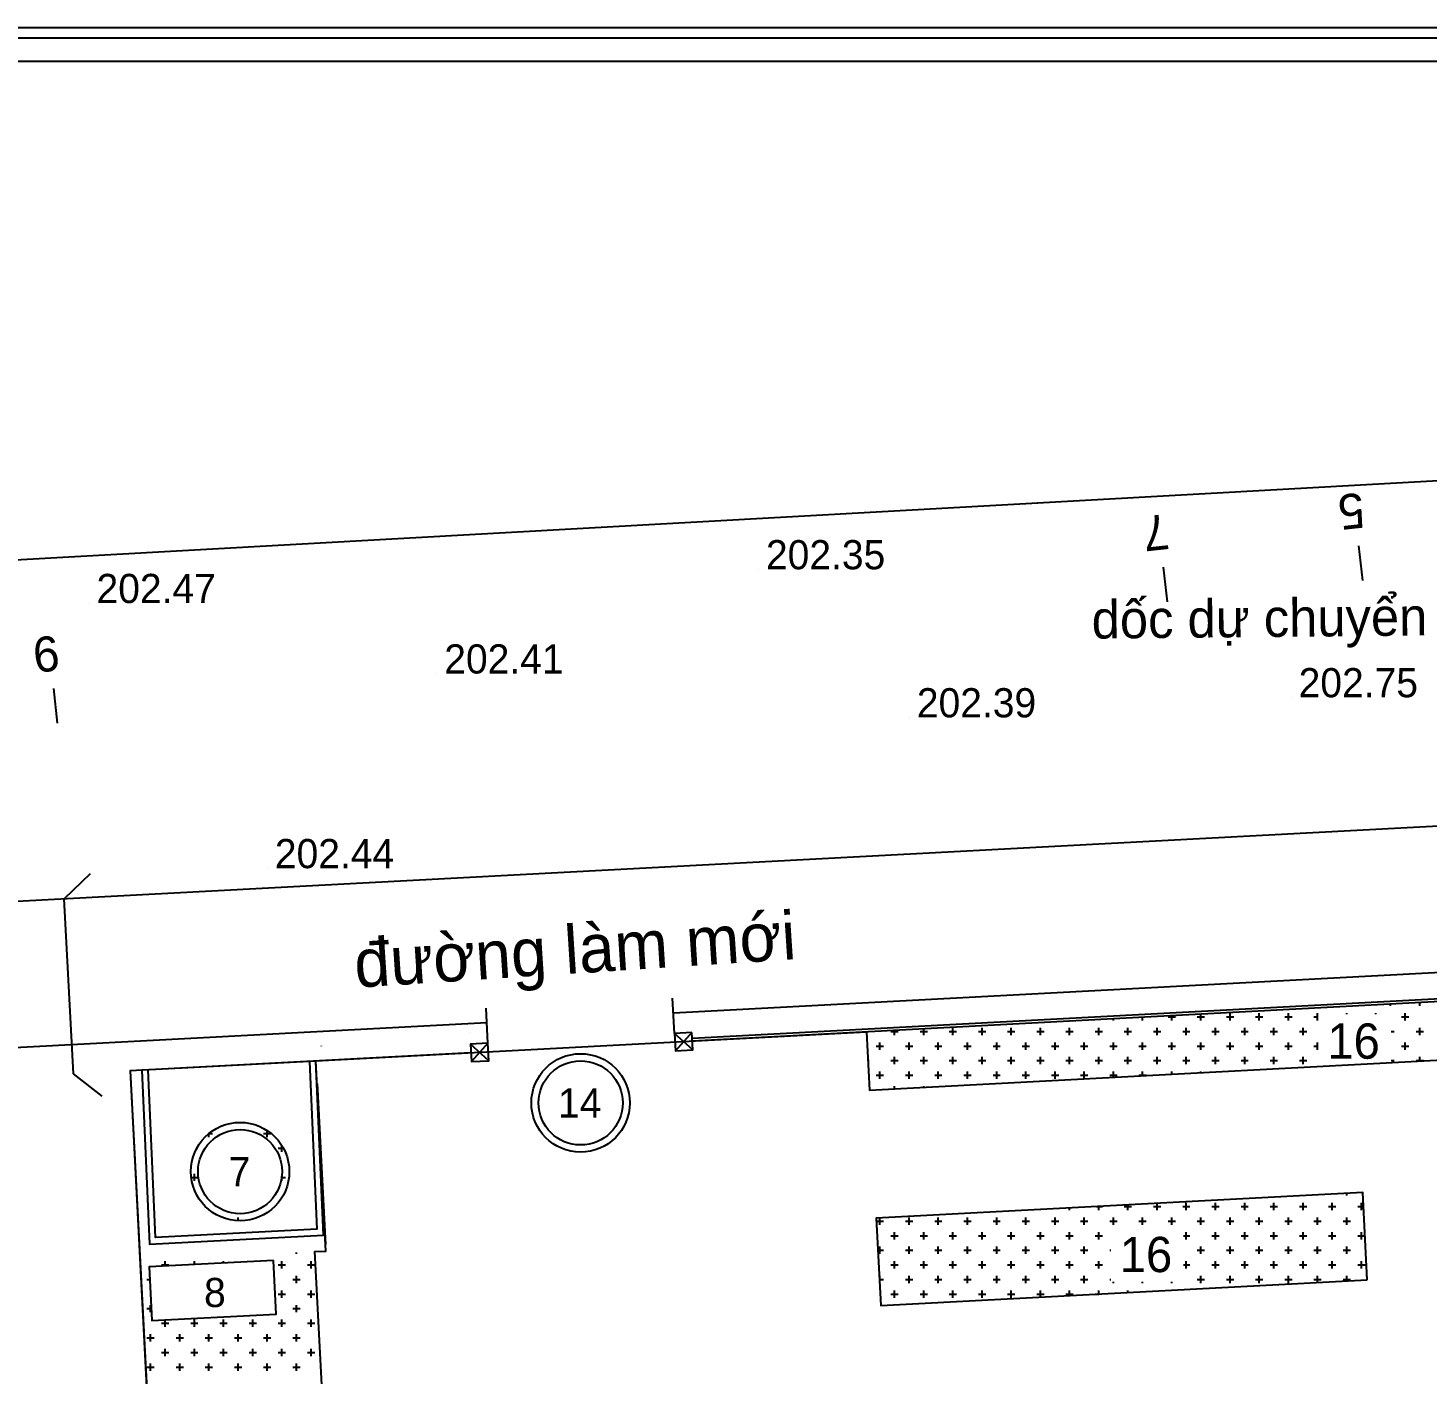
# Model space of a CAD drawing. Extents: x -31423 to 1909503, y -2344077 to 1640342.
# Drawn here: x 40923 to 88875, y -166605 to -120478 of the extents above; entities that cross this region are included whole.
import ezdxf

# ---------------------------------------------------------------- set-up
doc = ezdxf.new("R2010")
doc.units = 0
for name, color, linetype in [('Level 1', 7, 'Continuous'), ('Level 10', 7, 'Continuous'), ('Level 12', 7, 'Continuous'), ('Level 13', 7, 'Continuous'), ('Level 14', 7, 'Continuous'), ('Level 15', 7, 'Continuous'), ('Level 17', 7, 'Continuous'), ('Level 2', 7, 'Continuous'), ('Level 20', 7, 'Continuous'), ('Level 23', 7, 'Continuous'), ('Level 36', 7, 'Continuous'), ('Level 6', 7, 'Continuous')]:
    doc.layers.add(name, color=color, linetype=linetype)

# ---------------------------------------------------------------- blocks, each defined once
blk = doc.blocks.new('KTC')
at = {"layer": 'Level 1'}
for p, q in [((419299, 296306), (11065, 296306)), ((417756, 294763), (12608, 294763))]:
    blk.add_line(p, q, dxfattribs=at)
at = {"layer": 'Level 2'}
blk.add_line((419975, 296983), (0, 296983), dxfattribs=at)
blk = doc.blocks.new('SC6460')
at = {"layer": 'Level 1'}
blk.add_line((0, 0), (0, 0), dxfattribs=at)
blk = doc.blocks.new('A$C450')
at = {"layer": 'Level 23'}
blk.add_lwpolyline([(6000, 6000), (0, 6000), (0, 0), (6000, 0)], close=True, dxfattribs=at)
for points in [[(6000, 6000), (0, 0)], [(6000, 0), (0, 6000)]]:
    blk.add_lwpolyline(points, dxfattribs=at)

msp = doc.modelspace()

# ---------------------------------------------------------------- linework, layer by layer
at = {"layer": 'Level 1'}
for points in [[(149649, -144638), (-437, -152581)], [(43057, -149459), (42164, -150326)], [(63043, -154225), (147114, -149776)], [(42481, -156318), (42164, -150326)], [(7219, -157180), (56652, -154564)], [(43461, -157087), (42481, -156318)]]:
    msp.add_lwpolyline(points, dxfattribs=at)
at = {"layer": 'Level 10'}
for p, q in [((50974, -155364), (50975, -155369)), ((56059, -154903), (56057, -154903))]:
    msp.add_line(p, q, dxfattribs=at)
at = {"layer": 'Level 12'}
for p, q in [((86532, -138222), (86663, -139415)), ((79832, -138955), (79963, -140148)), ((41799, -143113), (41929, -144306))]:
    msp.add_line(p, q, dxfattribs=at)
at = {"layer": 'Level 13'}
for p, q in [((151210, -150563), (63695, -155201)), ((63081, -154933), (63017, -153726)), ((56689, -155269), (56626, -154064)), ((56106, -155600), (44422, -156215)), ((44422, -156215), (46921, -203800))]:
    msp.add_line(p, q, dxfattribs=at)
at = {"layer": 'Level 14'}
for p, q in [((88625, -153990), (88625, -153880)), ((79125, -154490), (79125, -154384)), ((80000, -154365), (80250, -154365)), ((80125, -154490), (80125, -154331)), ((81000, -154365), (81250, -154365)), ((81125, -154490), (81125, -154278)), ((82000, -154365), (82250, -154365)), ((82125, -154490), (82125, -154240)), ((83000, -154365), (83250, -154365)), ((83125, -154490), (83125, -154240)), ((84000, -154365), (84250, -154365)), ((84125, -154490), (84125, -154240)), ((85000, -154365), (85148, -154365)), ((85125, -154490), (85125, -154240)), ((86125, -154275), (86125, -154240)), ((86625, -153990), (86625, -153986)), ((87125, -154275), (87125, -154240)), ((87625, -153990), (87625, -153933)), ((88000, -154365), (88250, -154365)), ((88125, -154490), (88125, -154240)), ((70500, -154865), (70750, -154865)), ((70625, -154990), (70625, -154834)), ((71500, -154865), (71750, -154865)), ((71625, -154990), (71625, -154781)), ((72500, -154865), (72750, -154865)), ((72625, -154990), (72625, -154740)), ((73500, -154865), (73750, -154865)), ((73625, -154990), (73625, -154740)), ((74500, -154865), (74750, -154865)), ((74625, -154990), (74625, -154740)), ((75500, -154865), (75750, -154865)), ((75625, -154990), (75625, -154740)), ((76500, -154865), (76750, -154865)), ((76625, -154990), (76625, -154740)), ((77125, -154490), (77125, -154490)), ((77500, -154865), (77750, -154865)), ((77625, -154990), (77625, -154740)), ((78125, -154490), (78125, -154437)), ((78500, -154865), (78750, -154865)), ((78625, -154990), (78625, -154740)), ((79500, -154865), (79750, -154865)), ((79625, -154990), (79625, -154740)), ((80500, -154865), (80750, -154865)), ((80625, -154990), (80625, -154740)), ((81500, -154865), (81750, -154865)), ((81625, -154990), (81625, -154740)), ((82500, -154865), (82750, -154865)), ((82625, -154990), (82625, -154740)), ((83500, -154865), (83750, -154865)), ((83625, -154990), (83625, -154740)), ((84500, -154865), (84750, -154865)), ((84625, -154990), (84625, -154740)), ((87647, -154865), (87750, -154865)), ((88500, -154865), (88750, -154865)), ((88625, -154990), (88625, -154740)), ((70125, -155490), (70125, -155240)), ((71125, -155490), (71125, -155240)), ((72125, -155490), (72125, -155240)), ((73125, -155490), (73125, -155240)), ((74125, -155490), (74125, -155240)), ((75125, -155490), (75125, -155240)), ((76125, -155490), (76125, -155240)), ((77125, -155490), (77125, -155240)), ((78125, -155490), (78125, -155240)), ((79125, -155490), (79125, -155240)), ((80125, -155490), (80125, -155240)), ((81125, -155490), (81125, -155240)), ((82125, -155490), (82125, -155240)), ((83125, -155490), (83125, -155240)), ((84125, -155490), (84125, -155240)), ((85125, -155490), (85125, -155240)), ((88125, -155490), (88125, -155240)), ((70000, -155365), (70250, -155365)), ((70625, -155990), (70625, -155740)), ((71000, -155365), (71250, -155365)), ((71625, -155990), (71625, -155740)), ((72000, -155365), (72250, -155365)), ((72625, -155990), (72625, -155740)), ((73000, -155365), (73250, -155365)), ((73625, -155990), (73625, -155740)), ((74000, -155365), (74250, -155365)), ((74625, -155990), (74625, -155740)), ((75000, -155365), (75250, -155365)), ((75625, -155990), (75625, -155740)), ((76000, -155365), (76250, -155365)), ((76625, -155990), (76625, -155740)), ((77000, -155365), (77250, -155365)), ((77625, -155990), (77625, -155740)), ((78000, -155365), (78250, -155365)), ((78625, -155990), (78625, -155740)), ((79000, -155365), (79250, -155365)), ((79625, -155990), (79625, -155740)), ((80000, -155365), (80250, -155365)), ((80625, -155990), (80625, -155740)), ((81000, -155365), (81250, -155365)), ((81625, -155990), (81625, -155740)), ((82000, -155365), (82250, -155365)), ((82625, -155990), (82625, -155740)), ((83000, -155365), (83250, -155365)), ((83625, -155990), (83625, -155740)), ((84000, -155365), (84250, -155365)), ((84625, -155990), (84625, -155740)), ((85000, -155365), (85148, -155365)), ((88000, -155365), (88250, -155365)), ((88625, -155883), (88625, -155740)), ((69710, -155865), (69750, -155865)), ((70125, -156490), (70125, -156240)), ((70500, -155865), (70750, -155865)), ((71125, -156490), (71125, -156240)), ((71500, -155865), (71750, -155865)), ((72125, -156490), (72125, -156240)), ((72500, -155865), (72750, -155865)), ((73125, -156490), (73125, -156240)), ((73500, -155865), (73750, -155865)), ((74125, -156490), (74125, -156240)), ((74500, -155865), (74750, -155865)), ((75125, -156490), (75125, -156240)), ((75500, -155865), (75750, -155865)), ((76125, -156490), (76125, -156240)), ((76500, -155865), (76750, -155865)), ((77125, -156490), (77125, -156240)), ((77500, -155865), (77750, -155865)), ((78125, -156440), (78125, -156240)), ((78500, -155865), (78750, -155865)), ((79125, -156387), (79125, -156240)), ((79500, -155865), (79750, -155865)), ((80125, -156334), (80125, -156240)), ((80500, -155865), (80750, -155865)), ((81125, -156281), (81125, -156240)), ((81500, -155865), (81750, -155865)), ((82500, -155865), (82750, -155865)), ((83500, -155865), (83750, -155865)), ((84500, -155865), (84750, -155865)), ((87647, -155865), (87750, -155865)), ((88500, -155865), (88750, -155865)), ((70000, -156365), (70250, -156365)), ((70625, -156837), (70625, -156740)), ((71000, -156365), (71250, -156365)), ((71625, -156784), (71625, -156740)), ((72000, -156365), (72250, -156365)), ((73000, -156365), (73250, -156365)), ((74000, -156365), (74250, -156365)), ((75000, -156365), (75250, -156365)), ((76000, -156365), (76250, -156365)), ((77000, -156365), (77250, -156365)), ((78000, -156365), (78250, -156365)), ((79000, -156365), (79250, -156365)), ((47122, -158365), (47250, -158365)), ((47125, -158490), (47125, -158363)), ((49000, -158365), (49250, -158365)), ((49125, -158490), (49125, -158263)), ((46709, -158865), (46750, -158865)), ((49500, -158865), (49676, -158865)), ((49625, -158990), (49625, -158778)), ((46517, -159865), (46750, -159865)), ((46625, -159990), (46625, -159740)), ((49620, -159865), (49750, -159865)), ((49625, -159990), (49625, -159825)), ((85125, -160490), (85125, -160463)), ((86125, -160490), (86125, -160410)), ((75625, -160990), (75625, -160967)), ((76625, -160990), (76625, -160914)), ((77543, -160865), (77750, -160865)), ((77625, -160990), (77625, -160861)), ((78500, -160865), (78750, -160865)), ((78625, -160990), (78625, -160808)), ((79500, -160865), (79750, -160865)), ((79625, -160990), (79625, -160755)), ((80500, -160865), (80750, -160865)), ((80625, -160990), (80625, -160740)), ((81500, -160865), (81750, -160865)), ((81625, -160990), (81625, -160740)), ((82500, -160865), (82750, -160865)), ((82625, -160990), (82625, -160740)), ((83500, -160865), (83750, -160865)), ((83625, -160990), (83625, -160740)), ((84500, -160865), (84750, -160865)), ((84625, -160990), (84625, -160740)), ((85500, -160865), (85750, -160865)), ((85625, -160990), (85625, -160740)), ((86500, -160865), (86696, -160865)), ((86625, -160990), (86625, -160740)), ((48125, -161355), (48125, -161240)), ((70002, -161365), (70250, -161365)), ((70125, -161490), (70125, -161258)), ((71000, -161365), (71250, -161365)), ((71125, -161490), (71125, -161240)), ((72000, -161365), (72250, -161365)), ((72125, -161490), (72125, -161240)), ((73000, -161365), (73250, -161365)), ((73125, -161490), (73125, -161240)), ((74000, -161365), (74250, -161365)), ((74125, -161490), (74125, -161240)), ((75000, -161365), (75250, -161365)), ((75125, -161490), (75125, -161240)), ((76000, -161365), (76250, -161365)), ((76125, -161490), (76125, -161240)), ((77000, -161365), (77250, -161365)), ((77125, -161490), (77125, -161240)), ((78000, -161365), (78250, -161365)), ((78125, -161490), (78125, -161240)), ((79000, -161365), (79250, -161365)), ((79125, -161490), (79125, -161240)), ((80000, -161365), (80250, -161365)), ((80125, -161490), (80125, -161240)), ((81000, -161365), (81250, -161365)), ((81125, -161490), (81125, -161240)), ((82000, -161365), (82250, -161365)), ((82125, -161490), (82125, -161240)), ((83000, -161365), (83250, -161365)), ((83125, -161490), (83125, -161240)), ((84000, -161365), (84250, -161365)), ((84125, -161490), (84125, -161240)), ((85000, -161365), (85250, -161365)), ((85125, -161490), (85125, -161240)), ((86000, -161365), (86250, -161365)), ((86125, -161490), (86125, -161240)), ((70500, -161865), (70750, -161865)), ((70625, -161990), (70625, -161740)), ((71500, -161865), (71750, -161865)), ((71625, -161990), (71625, -161740)), ((72500, -161865), (72750, -161865)), ((72625, -161990), (72625, -161740)), ((73500, -161865), (73750, -161865)), ((73625, -161990), (73625, -161740)), ((74500, -161865), (74750, -161865)), ((74625, -161990), (74625, -161740)), ((75500, -161865), (75750, -161865)), ((75625, -161990), (75625, -161740)), ((76500, -161865), (76750, -161865)), ((76625, -161990), (76625, -161740)), ((77500, -161865), (77750, -161865)), ((77625, -161990), (77625, -161740)), ((80531, -161865), (80750, -161865)), ((80625, -161990), (80625, -161740)), ((81500, -161865), (81750, -161865)), ((81625, -161990), (81625, -161740)), ((82500, -161865), (82750, -161865)), ((82625, -161990), (82625, -161740)), ((83500, -161865), (83750, -161865)), ((83625, -161990), (83625, -161740)), ((84500, -161865), (84750, -161865)), ((84625, -161990), (84625, -161740)), ((85500, -161865), (85750, -161865)), ((85625, -161990), (85625, -161740)), ((86500, -161865), (86749, -161865)), ((86625, -161990), (86625, -161740)), ((50125, -162490), (50125, -162439)), ((70055, -162365), (70250, -162365)), ((70125, -162490), (70125, -162240)), ((71000, -162365), (71250, -162365)), ((71125, -162490), (71125, -162240)), ((72000, -162365), (72250, -162365)), ((72125, -162490), (72125, -162240)), ((73000, -162365), (73250, -162365)), ((73125, -162490), (73125, -162240)), ((74000, -162365), (74250, -162365)), ((74125, -162490), (74125, -162240)), ((75000, -162365), (75250, -162365)), ((75125, -162490), (75125, -162240)), ((76000, -162365), (76250, -162365)), ((76125, -162490), (76125, -162240)), ((77000, -162365), (77250, -162365)), ((77125, -162490), (77125, -162240)), ((78000, -162365), (78033, -162365)), ((81000, -162365), (81250, -162365)), ((81125, -162490), (81125, -162240)), ((82000, -162365), (82250, -162365)), ((82125, -162490), (82125, -162240)), ((83000, -162365), (83250, -162365)), ((83125, -162490), (83125, -162240)), ((84000, -162365), (84250, -162365)), ((84125, -162490), (84125, -162240)), ((85000, -162365), (85250, -162365)), ((85125, -162490), (85125, -162240)), ((86000, -162365), (86250, -162365)), ((86125, -162490), (86125, -162240)), ((45500, -162865), (45750, -162865)), ((45625, -162905), (45625, -162740)), ((46625, -162855), (46625, -162740)), ((47625, -162805), (47625, -162740)), ((48625, -162754), (48625, -162740)), ((49500, -162865), (49750, -162865)), ((49625, -162990), (49625, -162740)), ((50500, -162865), (50750, -162865)), ((50625, -162990), (50625, -162740)), ((70500, -162865), (70750, -162865)), ((70625, -162990), (70625, -162740)), ((71500, -162865), (71750, -162865)), ((71625, -162990), (71625, -162740)), ((72500, -162865), (72750, -162865)), ((72625, -162990), (72625, -162740)), ((73500, -162865), (73750, -162865)), ((73625, -162990), (73625, -162740)), ((74500, -162865), (74750, -162865)), ((74625, -162990), (74625, -162740)), ((75500, -162865), (75750, -162865)), ((75625, -162990), (75625, -162740)), ((76500, -162865), (76750, -162865)), ((76625, -162990), (76625, -162740)), ((77500, -162865), (77750, -162865)), ((77625, -162990), (77625, -162740)), ((80531, -162865), (80750, -162865)), ((80625, -162990), (80625, -162740)), ((81500, -162865), (81750, -162865)), ((81625, -162990), (81625, -162740)), ((82500, -162865), (82750, -162865)), ((82625, -162990), (82625, -162740)), ((83500, -162865), (83750, -162865)), ((83625, -162990), (83625, -162740)), ((84500, -162865), (84750, -162865)), ((84625, -162990), (84625, -162740)), ((85500, -162865), (85750, -162865)), ((85625, -162990), (85625, -162740)), ((86500, -162865), (86750, -162865)), ((86625, -162990), (86625, -162740)), ((45000, -163365), (45099, -163365)), ((50000, -163365), (50250, -163365)), ((50125, -163490), (50125, -163240)), ((70108, -163365), (70250, -163365)), ((70125, -163490), (70125, -163240)), ((71000, -163365), (71250, -163365)), ((71125, -163490), (71125, -163240)), ((72000, -163365), (72250, -163365)), ((72125, -163490), (72125, -163240)), ((73000, -163365), (73250, -163365)), ((73125, -163490), (73125, -163240)), ((74000, -163365), (74250, -163365)), ((74125, -163490), (74125, -163240)), ((75000, -163365), (75250, -163365)), ((75125, -163490), (75125, -163240)), ((76000, -163365), (76250, -163365)), ((76125, -163490), (76125, -163240)), ((77000, -163365), (77250, -163365)), ((77125, -163490), (77125, -163240)), ((78000, -163365), (78033, -163365)), ((78125, -163490), (78125, -163444)), ((79125, -163490), (79125, -163444)), ((80125, -163490), (80125, -163444)), ((81000, -163365), (81250, -163365)), ((81125, -163490), (81125, -163240)), ((82000, -163365), (82250, -163365)), ((82125, -163490), (82125, -163240)), ((83000, -163365), (83250, -163365)), ((83125, -163490), (83125, -163240)), ((84000, -163365), (84250, -163365)), ((84125, -163490), (84125, -163240)), ((85000, -163365), (85250, -163365)), ((85125, -163467), (85125, -163240)), ((86000, -163365), (86250, -163365)), ((86125, -163414), (86125, -163240)), ((49500, -163865), (49750, -163865)), ((49625, -163990), (49625, -163740)), ((50500, -163865), (50750, -163865)), ((50625, -163990), (50625, -163740)), ((70500, -163865), (70750, -163865)), ((70625, -163990), (70625, -163740)), ((71500, -163865), (71750, -163865)), ((71625, -163990), (71625, -163740)), ((72500, -163865), (72750, -163865)), ((72625, -163990), (72625, -163740)), ((73500, -163865), (73750, -163865)), ((73625, -163990), (73625, -163740)), ((74500, -163865), (74750, -163865)), ((74625, -163990), (74625, -163740)), ((75500, -163865), (75750, -163865)), ((75625, -163971), (75625, -163740)), ((76500, -163865), (76750, -163865)), ((76625, -163918), (76625, -163740)), ((77500, -163865), (77622, -163865)), ((77625, -163865), (77625, -163740)), ((78625, -163812), (78625, -163740)), ((79625, -163759), (79625, -163740)), ((45000, -164365), (45149, -164365)), ((45125, -164490), (45125, -164240)), ((50000, -164365), (50250, -164365)), ((50125, -164490), (50125, -164240)), ((45500, -164865), (45750, -164865)), ((45625, -164990), (45625, -164747)), ((46500, -164865), (46750, -164865)), ((46625, -164990), (46625, -164740)), ((47500, -164865), (47750, -164865)), ((47625, -164990), (47625, -164740)), ((48500, -164865), (48750, -164865)), ((48625, -164990), (48625, -164740)), ((49500, -164865), (49750, -164865)), ((49625, -164990), (49625, -164740)), ((50500, -164865), (50750, -164865)), ((50625, -164990), (50625, -164740)), ((45000, -165365), (45250, -165365)), ((45125, -165490), (45125, -165240)), ((46000, -165365), (46250, -165365)), ((46125, -165490), (46125, -165240)), ((47000, -165365), (47250, -165365)), ((47125, -165490), (47125, -165240)), ((48000, -165365), (48250, -165365)), ((48125, -165490), (48125, -165240)), ((49000, -165365), (49250, -165365)), ((49125, -165490), (49125, -165240)), ((50000, -165365), (50250, -165365)), ((50125, -165490), (50125, -165240)), ((45500, -165865), (45750, -165865)), ((45625, -165990), (45625, -165740)), ((46500, -165865), (46750, -165865)), ((46625, -165990), (46625, -165740)), ((47500, -165865), (47750, -165865)), ((47625, -165990), (47625, -165740)), ((48500, -165865), (48750, -165865)), ((48625, -165990), (48625, -165740)), ((49500, -165865), (49750, -165865)), ((49625, -165990), (49625, -165740)), ((50500, -165865), (50750, -165865)), ((50625, -165990), (50625, -165740)), ((45000, -166365), (45250, -166365)), ((45125, -166490), (45125, -166240)), ((46000, -166365), (46250, -166365)), ((46125, -166490), (46125, -166240)), ((47000, -166365), (47250, -166365)), ((47125, -166490), (47125, -166240)), ((48000, -166365), (48250, -166365)), ((48125, -166490), (48125, -166240)), ((49000, -166365), (49250, -166365)), ((49125, -166490), (49125, -166240)), ((50000, -166365), (50250, -166365)), ((50125, -166490), (50125, -166240))]:
    msp.add_line(p, q, dxfattribs=at)
at = {"layer": 'Level 15'}
msp.add_line((115432, -152359), (63690, -155102), dxfattribs=at)
msp.add_lwpolyline([(50793, -155880), (50569, -155891), (50819, -161636), (45298, -161921), (45048, -156176), (44824, -156188), (45083, -162157), (51052, -161848), (50793, -155880)], dxfattribs=at)
at = {"layer": 'Level 17'}
msp.add_line((50836, -156645), (51121, -162166), dxfattribs=at)
at = {"layer": 'Level 2'}
msp.add_lwpolyline([(171781, -217094), (165505, -131743), (-14454, -141771), (2779, -212753), (171781, -217094)], dxfattribs=at)
at = {"layer": 'Level 20'}
for centre, radius in [((59865, -157315), 1687), ((59865, -157315), 1441), ((48193, -159669), 1687), ((48193, -159669), 1441)]:
    msp.add_circle(centre, radius, dxfattribs=at)
at = {"layer": 'Level 36'}
msp.add_line((69658, -154885), (50793, -155880), dxfattribs=at)
for points in [[(69658, -154885), (69764, -156883), (105609, -154983), (105503, -152986), (113341, -152583), (114670, -174952), (112873, -175059), (112668, -174971), (113178, -183556), (113377, -183544), (113371, -183444), (115168, -183337), (115832, -194122), (115840, -195046), (112794, -195207), (112964, -198410), (113019, -199445), (109828, -199561), (72791, -201467)], [(50793, -155880), (44422, -156215), (46921, -203800), (117177, -200176)], [(68526, -201686), (52861, -202492), (50756, -162406), (51133, -162390), (50793, -155880)]]:
    msp.add_lwpolyline(points, dxfattribs=at)
for points in [[(86829, -163377), (86671, -160381), (69996, -161265), (70155, -164261)], [(49342, -162719), (45078, -162932), (45170, -164770), (49434, -164556)]]:
    msp.add_lwpolyline(points, close=True, dxfattribs=at)

# ---------------------------------------------------------------- block references
at = {"layer": 'Level 1', "xscale": 0.5151612180285156, "yscale": 0.5151612179353834}
msp.add_blockref('KTC', (-31423, -273472), dxfattribs=at)
at = {"layer": 'Level 10', "xscale": 0.1, "yscale": 0.10000000000000002}
for p in [(65967, -139028), (43022, -140185), (54941, -142600), (84225, -143414), (71139, -144102), (49135, -149271)]:
    msp.add_blockref('SC6460', p, dxfattribs=at)
at = {"layer": 'Level 23', "xscale": 0.09999999508151454, "yscale": 0.09999999999672841, "rotation": 2.9547432032350076}
for p in [(56121, -155899), (63112, -155532)]:
    msp.add_blockref('A$C450', p, dxfattribs=at)

# ---------------------------------------------------------------- texts
at = {"layer": 'Level 10'}
for s, p in [('202.35', (66217, -139028)), ('202.47', (43272, -140185)), ('202.41', (55191, -142600)), ('202.75', (84475, -143414)), ('202.39', (71389, -144102)), ('202.44', (49385, -149271))]:
    msp.add_text(s, height=1000, dxfattribs=at).set_placement(p)
at = {"layer": 'Level 12'}
for s, p in [('5', (86661, -136397)), ('7', (79961, -137130)), ('9', (41928, -141288))]:
    msp.add_text(s, height=1200, rotation=186.2395, dxfattribs=at).set_placement(p)
at = {"layer": 'Level 20'}
msp.add_text('đường làm mới ', height=1650, rotation=3.7065, dxfattribs=at).set_placement((52158, -153365))
for s, height, p in [('16', 1210, (85458, -155800)), ('14', 1000, (59089, -157815)), ('7', 1000, (47804, -160168)), ('16', 1210, (78342, -163114)), ('8', 1000, (46958, -164311))]:
    msp.add_text(s, height=height, dxfattribs=at).set_placement(p)
at = {"layer": 'Level 6'}
msp.add_text('dốc dự chuyển cốt nền', height=1300, rotation=0.5478, dxfattribs=at).set_placement((77386, -141404))

doc.saveas('drawing.dxf')
